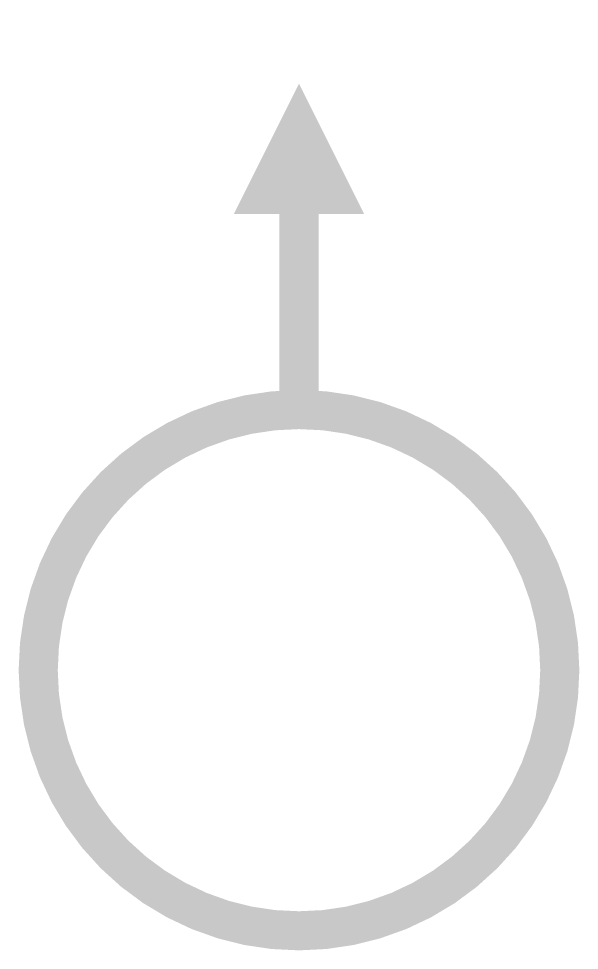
# Model space of a CAD drawing. Extents: x -0.15 to 4.15, y -0.15 to 7.
import ezdxf

# ---------------------------------------------------------------- set-up
doc = ezdxf.new("R2010")
doc.units = 0
doc.header["$MEASUREMENT"] = 0
doc.layers.get('0').update_dxf_attribs({"linetype": 'CONTINUOUS'})

msp = doc.modelspace()

# ---------------------------------------------------------------- linework, layer by layer
msp.add_lwpolyline([(2, 6.5, 0, 1, 0), (2, 5.5, 1, 1, 0)], format="xyseb")
at = {"const_width": 0.3}
msp.add_lwpolyline([(2, 5.9071), (2, 4)], dxfattribs=at)
msp.add_lwpolyline([(2, 0, 1), (2, 4, 1), (2, 0, 1)], format="xyb", dxfattribs=at)

doc.saveas('drawing.dxf')
